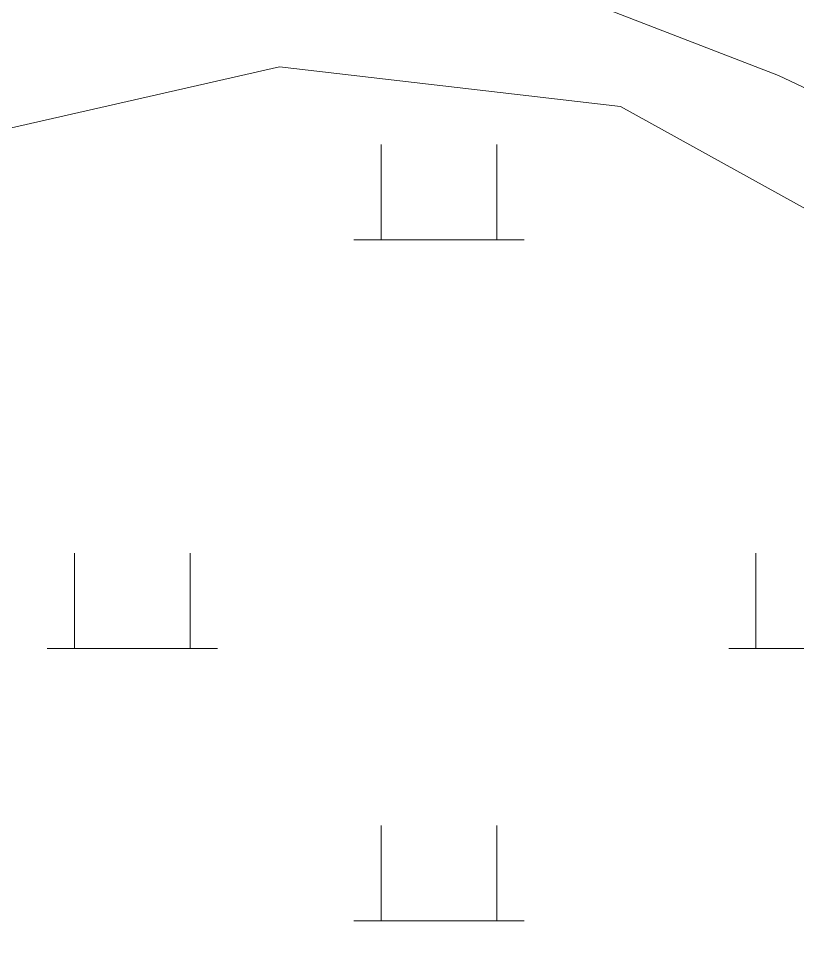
# Model space of a CAD drawing. Header units: metres. Extents: x 431006 to 434411, y 2469261 to 2473208.
# Drawn here: x 431682.38 to 431705.23, y 2472363.06 to 2472390.5 of the extents above; entities that cross this region are included whole.
import ezdxf

# ---------------------------------------------------------------- set-up
doc = ezdxf.new("R2010")
doc.units = ezdxf.units.M
doc.header["$MEASUREMENT"] = 0
for name, color, linetype, lineweight in [('duong be tong-ks', 8, 'Continuous', 18), ('ranh gioi thuc vat-ks', 8, 'RAO_T_VAT', 18), ('thuc vat-ks', 8, 'Continuous', 18)]:
    doc.layers.add(name, color=color, linetype=linetype, lineweight=lineweight)
doc.linetypes.add('RAO_T_VAT', pattern='A,0,[133,ltypeshp.shx,S=0.34,R=0,X=-0.17,Y=0],-2,[133,ltypeshp.shx,S=0.08,R=0,X=0,Y=0],-1.5,[133,ltypeshp.shx,S=0.08,R=0,X=0,Y=0],-1.5,[133,ltypeshp.shx,S=0.08,R=0,X=0,Y=0],-2', length=7)

msp = doc.modelspace()

# ---------------------------------------------------------------- hatches: boundary and pattern name
at = {"layer": 'thuc vat-ks'}
h = msp.add_hatch(dxfattribs=at)
h.set_pattern_fill('223', color=9, scale=20, style=0, pattern_type=2)
h.set_pattern_definition([(0, (12.2, 4), (0, 20), [5, -15]), (0, (3.2, 12), (0, 20), [5, -15]), (90, (13, 4), (-20, 1e-15), [2.8, -17.2]), (90, (4, 12), (-20, 1e-15), [2.8, -17.2]), (90, (7.4, 12), (-20, 1e-15), [2.8, -17.2]), (90, (16.4, 4), (-20, 1e-15), [2.8, -17.2])])
h.paths.add_polyline_path([(431670.271, 2472360.539), (431657.796, 2472338.575), (431653.355, 2472311.965), (431666.253, 2472305.418), (431674.289, 2472304.574), (431686.975, 2472322.736), (431694.224, 2472333.879), (431709.977, 2472349.525), (431724.226, 2472371.099), (431721.724, 2472375.93), (431700.041, 2472387.924), (431690.033, 2472389.091), (431680.526, 2472386.925), (431677.023, 2472382.594)])

# ---------------------------------------------------------------- linework, layer by layer
at = {"layer": 'duong be tong-ks', "color": 9, "lineweight": 0}
msp.add_lwpolyline([(431697.196, 2472391.729), (431704.679, 2472388.832), (431710.717, 2472385.975), (431717.868, 2472382.228), (431723.895, 2472380.199), (431729.4, 2472379.063), (431731.469, 2472379)], dxfattribs=at)
at = {"layer": 'ranh gioi thuc vat-ks', "color": 9, "lineweight": 0, "ltscale": 3}
msp.add_lwpolyline([(431670.271, 2472360.539), (431657.796, 2472338.575), (431653.355, 2472311.965), (431666.253, 2472305.418), (431674.289, 2472304.574), (431686.975, 2472322.736), (431694.224, 2472333.879), (431709.977, 2472349.525), (431724.226, 2472371.099), (431721.724, 2472375.93), (431700.041, 2472387.924), (431690.033, 2472389.091), (431680.526, 2472386.925), (431677.023, 2472382.594)], close=True, dxfattribs=at)

doc.saveas('drawing.dxf')
